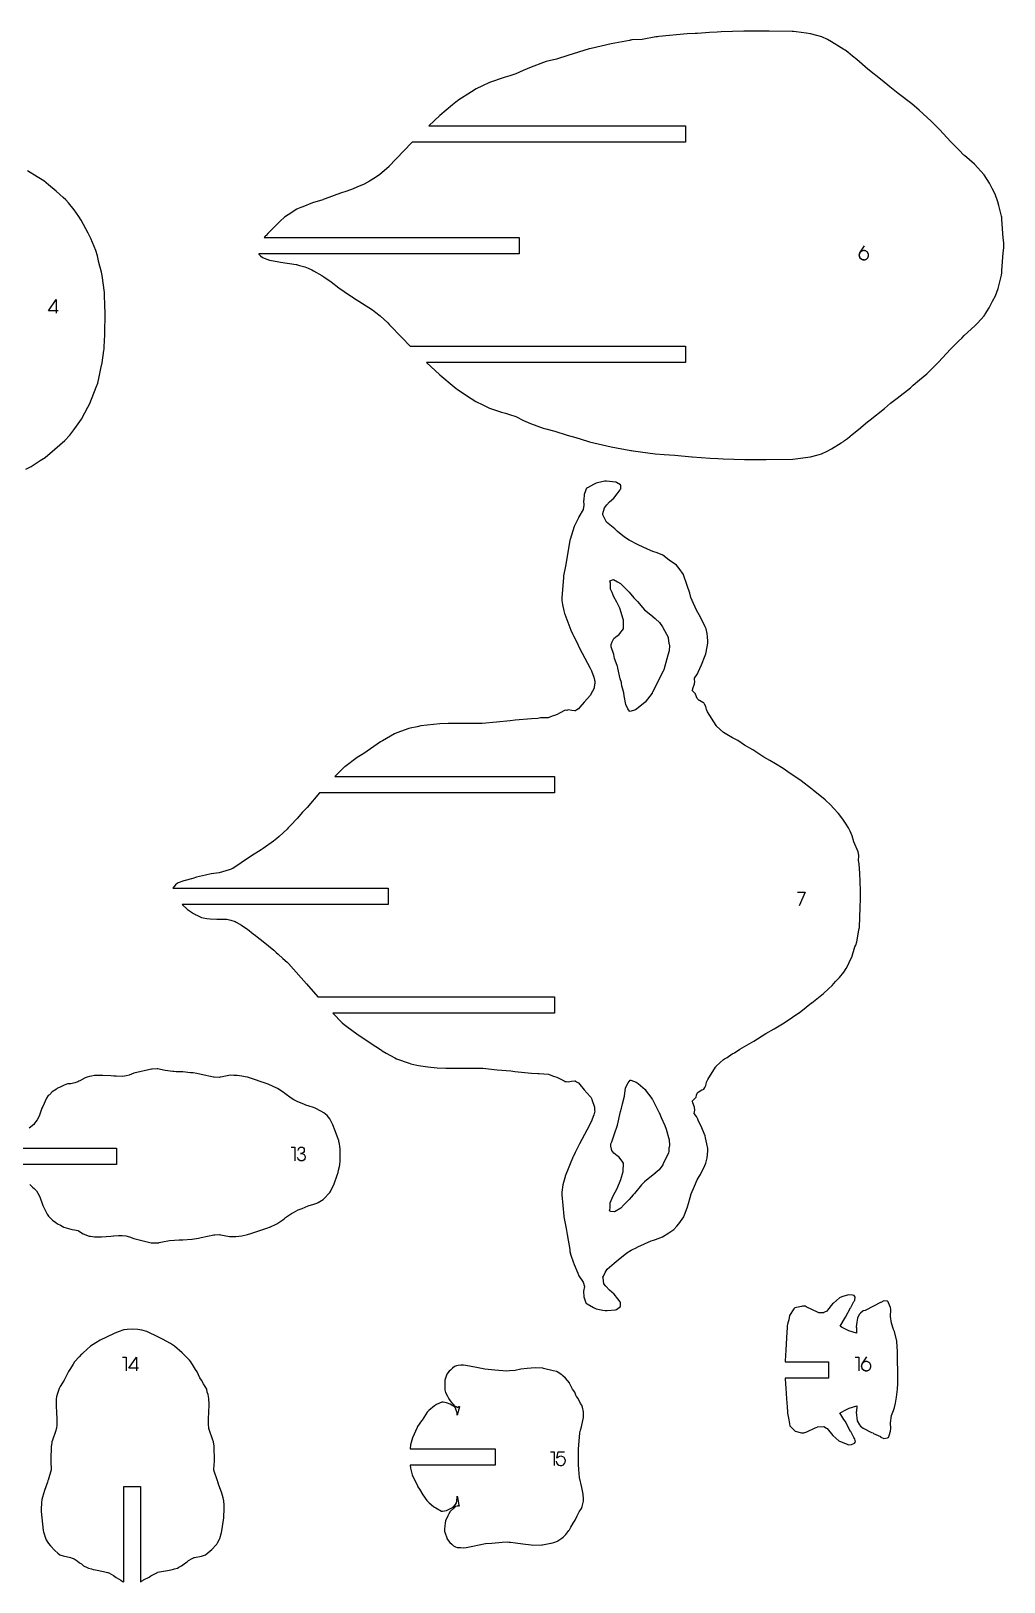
# Model space of a CAD drawing. Extents: x 20 to 1483, y 153 to 786.
# Drawn here: x 1126 to 1483, y 209 to 778 of the extents above; entities that cross this region are included whole.
import ezdxf

# ---------------------------------------------------------------- set-up
doc = ezdxf.new("R2010")
doc.units = 0
doc.layers.get('0').update_dxf_attribs({"linetype": 'CONTINUOUS'})

msp = doc.modelspace()

# ---------------------------------------------------------------- linework, layer by layer
for points in [[(1449.54, 751.67), (1444.61, 755.51), (1441.52, 757.9), (1438.69, 760.27), (1433.49, 764.39), (1429.38, 767.9), (1427.85, 769.16), (1426.07, 770.6), (1425.13, 771.32), (1424.67, 771.63), (1423.7, 772.24), (1420.15, 774.41), (1418.59, 775.24), (1416.59, 776.22), (1414.78, 776.79), (1412.42, 777.36), (1410.84, 777.59), (1407.11, 778.07), (1406.13, 778.18), (1405.9, 778.19), (1405.69, 778.21), (1397.18, 778.38), (1390.14, 778.4), (1389.32, 778.4), (1387.97, 778.38), (1379.68, 778.1), (1378.1, 778.01), (1375.31, 777.82), (1370.91, 777.52), (1370.68, 777.49), (1370.1, 777.47), (1367.1, 777.32), (1356.7, 776.33), (1356.29, 776.31), (1355.69, 776.26), (1350.59, 775.33), (1346.84, 775.12), (1346.43, 775.08), (1346.23, 775.04), (1345.94, 774.98), (1339.28, 773.75), (1331.99, 772.03), (1331.17, 771.81), (1323.41, 769.45), (1319.16, 768.08), (1315.48, 767.16), (1314.4, 766.81), (1309.91, 765.19), (1306.99, 763.91), (1304.34, 762.65), (1302.07, 761.93), (1300.39, 761.42), (1299.66, 761.23), (1298.95, 761.03), (1295.68, 759.89), (1294.65, 759.5), (1292.1, 758.29), (1289.71, 757.14), (1288.01, 756.09), (1283, 752.88), (1282.75, 752.7), (1282.29, 752.35), (1281.02, 751.28), (1276.42, 747.38), (1272.42, 743.58), (1300.58, 743.58), (1319.06, 743.58), (1323.37, 743.58), (1366.59, 743.58), (1366.59, 737.58), (1323.36, 737.58), (1319.04, 737.58), (1304.9, 737.58), (1304.81, 737.58), (1299.4, 737.58), (1268.96, 737.58), (1266.21, 737.58), (1266.05, 737.42), (1257.73, 728.63), (1257.69, 728.6), (1254.42, 725.79), (1252.77, 724.6), (1250.62, 723.3), (1248.68, 722.17), (1245.95, 721.08), (1244.64, 720.45), (1242.33, 719.59), (1239.91, 718.84), (1234.38, 716.82), (1233.61, 716.53), (1233.43, 716.46), (1229.68, 715.29), (1226.14, 713.9), (1225.06, 713.48), (1223.9, 712.97), (1220.74, 710.99), (1219.4, 710.06), (1217.85, 708.64), (1215.74, 706.56), (1213.36, 704.08), (1212.64, 703.39), (1212.47, 703.26), (1212.34, 703.13), (1211.94, 702.6), (1259.68, 702.6), (1264.28, 702.6), (1268.52, 702.6), (1278.79, 702.6), (1292.5, 702.6), (1305.46, 702.6), (1305.46, 696.6), (1272.93, 696.6), (1266.82, 696.6), (1209.95, 696.6), (1210.02, 696.48), (1210.56, 695.84), (1211.32, 695.33), (1212.97, 694.63), (1213.94, 694.31), (1214.64, 694.14), (1216.68, 693.84), (1217.95, 693.6), (1223.67, 692.75), (1223.87, 692.72), (1224.92, 692.39), (1226.88, 691.87), (1228.1, 691.31), (1229.47, 690.75), (1230.09, 690.43), (1233.1, 688.73), (1233.91, 688.18), (1236.6, 686.36), (1239.4, 684.18), (1241.36, 682.79), (1244.02, 680.99), (1244.14, 680.91), (1244.41, 680.72), (1251.74, 676.03), (1252.9, 675.13), (1254.48, 673.87), (1257.28, 671.29), (1257.94, 670.63), (1262.42, 665.93), (1265.48, 662.7), (1267.46, 662.7), (1270.59, 662.7), (1306.4, 662.7), (1306.55, 662.7), (1318.74, 662.7), (1323.22, 662.7), (1366.56, 662.7), (1366.56, 656.7), (1323.21, 656.7), (1318.72, 656.7), (1306.68, 656.7), (1306.56, 656.7), (1271.53, 656.7), (1276.37, 652.2), (1281.69, 647.76), (1282.42, 647.15), (1282.74, 646.91), (1282.91, 646.79), (1287.94, 643.5), (1289.67, 642.45), (1292.14, 641.23), (1294.65, 640.04), (1295.7, 639.64), (1299.01, 638.5), (1299.58, 638.34), (1300.47, 638.12), (1302.01, 637.63), (1304.26, 636.89), (1307.15, 635.5), (1309.71, 634.38), (1314.27, 632.69), (1315.34, 632.35), (1318.61, 631.52), (1323.17, 630.08), (1326.27, 629.23), (1330.53, 627.86), (1331.36, 627.63), (1339.3, 625.78), (1346.47, 624.49), (1346.78, 624.42), (1347.35, 624.36), (1355.47, 623.25), (1358.72, 622.93), (1362.67, 622.7), (1368.92, 622.14), (1368.94, 622.14), (1368.96, 622.13), (1375.64, 621.7), (1378.43, 621.49), (1380.33, 621.4), (1388.17, 621.15), (1389.46, 621.14), (1390.19, 621.13), (1396.15, 621.13), (1405.86, 621.31), (1405.87, 621.31), (1405.89, 621.31), (1405.95, 621.32), (1412.36, 622.14), (1414.78, 622.74), (1416.45, 623.26), (1418.47, 624.24), (1420.16, 625.11), (1423.69, 627.28), (1424.52, 627.8), (1424.93, 628.07), (1425.95, 628.86), (1427.73, 630.28), (1429.95, 632.1), (1433.34, 634.97), (1434.24, 635.75), (1439.49, 639.87), (1441.81, 641.8), (1444.18, 643.7), (1449.05, 647.49), (1450.07, 648.38), (1452.45, 650.34), (1455.04, 652.62), (1456.63, 654.19), (1459.36, 656.9), (1463.71, 661.6), (1465.06, 663.01), (1466.7, 664.56), (1467.88, 665.69), (1468.72, 666.68), (1472.69, 670.23), (1473.61, 671.17), (1476.07, 673.91), (1476.31, 674.19), (1476.51, 674.48), (1477.98, 676.77), (1479.18, 679.2), (1480.22, 681.18), (1481.2, 683.88), (1481.64, 685.33), (1482.44, 688.77), (1482.53, 689.21), (1482.58, 689.43), (1482.63, 690.5), (1483.13, 697.01), (1483.37, 698.84), (1483.38, 699.74), (1483.37, 700.62), (1483.13, 702.51), (1482.64, 709.23), (1482.57, 710.11), (1482.51, 710.4), (1481.54, 714.38), (1481.12, 715.73), (1480.11, 718.52), (1479.06, 720.58), (1478.08, 722.61), (1476.12, 725.6), (1476.1, 725.62), (1476.08, 725.64), (1472.53, 729.54), (1468.89, 732.72), (1468.7, 732.88), (1466.91, 734.73), (1465.45, 736.12), (1463.87, 737.77), (1459.7, 742.24), (1459.23, 742.75), (1456.68, 745.35), (1453.76, 748.01), (1452.32, 749.36)], [(1431.99, 694.41), (1432.16, 694.42), (1432.33, 694.45), (1432.49, 694.49), (1432.65, 694.55), (1432.8, 694.62), (1432.94, 694.7), (1433.07, 694.8), (1433.19, 694.91), (1433.3, 695.03), (1433.4, 695.16), (1433.48, 695.3), (1433.55, 695.45), (1433.61, 695.61), (1433.65, 695.77), (1433.68, 695.94), (1433.69, 696.11), (1433.68, 696.29), (1433.65, 696.46), (1433.61, 696.62), (1433.55, 696.77), (1433.48, 696.92), (1433.4, 697.06), (1433.3, 697.19), (1433.19, 697.32), (1433.07, 697.42), (1432.94, 697.52), (1432.8, 697.61), (1432.65, 697.68), (1432.49, 697.74), (1432.33, 697.78), (1432.16, 697.8), (1431.99, 697.81), (1431.81, 697.8), (1431.65, 697.78), (1431.48, 697.74), (1431.33, 697.68), (1431.18, 697.61), (1431.04, 697.52), (1430.91, 697.42), (1430.79, 697.32), (1430.68, 697.19), (1430.58, 697.06), (1430.49, 696.92), (1430.42, 696.77), (1430.36, 696.62), (1430.32, 696.46), (1430.3, 696.29), (1430.29, 696.11), (1430.3, 695.94), (1430.32, 695.77), (1430.36, 695.61), (1430.42, 695.45), (1430.49, 695.3), (1430.58, 695.16), (1430.68, 695.03), (1430.79, 694.91), (1430.91, 694.8), (1431.04, 694.7), (1431.18, 694.62), (1431.33, 694.55), (1431.48, 694.49), (1431.65, 694.45), (1431.81, 694.42)], [(1325.37, 365.36), (1322.45, 358.14), (1322.35, 357.89), (1322.24, 357.5), (1321.59, 354.95), (1321.16, 352.27), (1321.11, 351.27), (1321.89, 343.51), (1321.92, 343.16), (1322.73, 338.93), (1323.01, 337.48), (1323.13, 336.76), (1324.05, 331.24), (1324.15, 330.48), (1324.53, 329.09), (1325.29, 326.74), (1325.69, 325.7), (1327.02, 322.59), (1327.39, 321.59), (1329.03, 319.19), (1329.47, 317.6), (1329.12, 315.98), (1329.15, 315.87), (1329.24, 313.88), (1329.76, 312.42), (1330.03, 311.7), (1330.15, 311.58), (1330.46, 311.31), (1332.8, 309.89), (1333.79, 309.49), (1336.16, 308.96), (1337.03, 308.84), (1337.77, 308.79), (1340.86, 309.14), (1341.2, 309.21), (1341.24, 309.25), (1342.7, 310.28), (1342.71, 310.29), (1342.71, 310.3), (1342.71, 311.68), (1342.54, 312.02), (1341.7, 313.16), (1340.32, 314.8), (1338.63, 316.27), (1337.37, 317.75), (1336.59, 318.65), (1336.31, 320.79), (1336.24, 321.06), (1336.44, 321.39), (1337.08, 322.8), (1337.77, 324.05), (1340.39, 326.16), (1341.84, 327.48), (1345.04, 330.05), (1346.62, 330.98), (1348.64, 331.99), (1348.82, 332.08), (1349.04, 332.15), (1353.93, 334.35), (1354.77, 334.62), (1355.51, 334.86), (1358.1, 335.9), (1360.4, 337.3), (1362.31, 338.6), (1363.31, 339.8), (1364.13, 340.7), (1365.89, 343.21), (1365.91, 343.25), (1365.93, 343.3), (1366.04, 343.58), (1367.3, 346.92), (1367.66, 348.09), (1368.27, 350.34), (1368.61, 351.7), (1369.87, 354.48), (1370.86, 356.75), (1371.61, 357.99), (1372.01, 358.72), (1373.62, 362), (1374.05, 362.96), (1374.5, 364.83), (1374.62, 365.96), (1374.73, 367.55), (1374.68, 368.34), (1374.39, 369.97), (1373.91, 372.23), (1373.73, 372.96), (1372.11, 376.75), (1371.36, 378.34), (1371.1, 379.02), (1370.57, 379.99), (1369.75, 381.19), (1369.95, 382.36), (1369.81, 383.41), (1369.18, 385.1), (1369.17, 385.13), (1369.17, 385.13), (1368.99, 385.62), (1370.08, 386.75), (1370.4, 387.09), (1370.58, 387.81), (1370.88, 388.63), (1371.22, 388.92), (1372.59, 389.78), (1372.97, 389.95), (1373.23, 390.12), (1373.63, 390.72), (1374.02, 391.45), (1374.11, 391.93), (1374.2, 392.6), (1374.77, 393.58), (1377.55, 398.08), (1377.75, 398.37), (1377.81, 398.45), (1380.49, 400.96), (1380.9, 401.25), (1381.8, 401.73), (1383.65, 403.01), (1384.49, 403.43), (1386.49, 404.72), (1388.2, 405.7), (1391.55, 407.68), (1395.98, 410.45), (1399.11, 412.26), (1402.16, 414.04), (1403.48, 414.86), (1408.14, 418.03), (1408.19, 418.07), (1410.81, 420.15), (1412.76, 421.69), (1412.89, 421.8), (1417.19, 425.18), (1419.04, 426.93), (1420.35, 428.15), (1421.61, 429.57), (1422.99, 431.04), (1424.58, 433.05), (1425.44, 434.35), (1426.38, 435.93), (1426.86, 437.12), (1427.55, 438.52), (1428.7, 442.26), (1429, 442.97), (1429.39, 444.09), (1430.13, 448.42), (1430.28, 449.08), (1430.33, 449.37), (1430.6, 456.9), (1430.75, 459.84), (1430.73, 462.92), (1430.52, 469.36), (1430.24, 472.65), (1430.15, 473.49), (1430.07, 473.8), (1430.09, 475.93), (1429.83, 477.17), (1428.28, 480.85), (1427.63, 483.06), (1426.96, 484.71), (1426.35, 486.03), (1425.29, 487.74), (1424.3, 489.21), (1422.72, 491.24), (1420.89, 493.21), (1419.81, 494.32), (1417.77, 496.22), (1413.33, 499.81), (1413.1, 500), (1412.8, 500.23), (1408.95, 503.25), (1408.83, 503.34), (1408.25, 503.71), (1404.04, 506.58), (1402.34, 507.73), (1399.58, 509.44), (1397.49, 510.69), (1395.31, 511.94), (1391.21, 514.54), (1388.16, 516.34), (1385.69, 517.99), (1383.76, 518.99), (1381.73, 520.24), (1381.06, 520.61), (1380.48, 521), (1377.96, 523.34), (1377.92, 523.39), (1377.85, 523.49), (1374.64, 528.59), (1374.22, 529.38), (1374.14, 529.95), (1373.98, 530.53), (1373.54, 531.38), (1373.25, 531.84), (1372.96, 532.01), (1371.65, 532.66), (1371.5, 532.72), (1371.32, 532.9), (1370.84, 533.47), (1370.27, 535.06), (1370.22, 535.11), (1370.12, 535.22), (1368.99, 536.38), (1369.17, 536.83), (1369.17, 536.94), (1369.27, 537.11), (1369.84, 538.79), (1369.98, 539.73), (1369.84, 540.42), (1369.84, 540.85), (1370.89, 542.53), (1371.21, 543.11), (1372.38, 545.8), (1373.81, 549.19), (1373.96, 549.85), (1374.47, 552.34), (1374.73, 553.79), (1374.76, 554.44), (1374.61, 556.12), (1374.46, 557.24), (1374.08, 558.96), (1373.72, 559.76), (1372.04, 563.25), (1370.52, 565.8), (1368.93, 569.41), (1368.49, 570.46), (1368.08, 572.1), (1367.21, 574.93), (1365.86, 578.83), (1365.84, 578.88), (1365.82, 578.91), (1364.18, 581.18), (1363.18, 582.32), (1360.59, 584.24), (1358.21, 586), (1356.17, 586.9), (1354.56, 587.38), (1352.59, 588.2), (1349.17, 589.8), (1345.9, 591.6), (1344.16, 592.63), (1341.61, 594.67), (1340.57, 595.72), (1337.56, 598.18), (1336.9, 599.43), (1336.26, 600.8), (1336.2, 601.34), (1336.78, 603.47), (1337.71, 604.51), (1338.63, 605.64), (1340.3, 606.99), (1341.5, 608.52), (1342.56, 609.97), (1342.68, 610.21), (1342.77, 610.4), (1342.77, 611.68), (1342.75, 611.75), (1342.71, 611.82), (1341.18, 612.75), (1341.13, 612.79), (1340.81, 612.86), (1337.54, 613.21), (1336.98, 613.18), (1336.28, 613.08), (1333.77, 612.48), (1332.73, 612.03), (1330.58, 610.81), (1330.28, 610.55), (1330.13, 610.39), (1329.8, 609.7), (1329.34, 608.34), (1329.21, 606.33), (1329.09, 605.98), (1329.2, 604.36), (1329.04, 602.77), (1327.41, 600.15), (1327.27, 599.74), (1325.65, 596.6), (1324.22, 591.81), (1324.15, 591.56), (1324.12, 591.45), (1323.27, 586.38), (1323.02, 584.82), (1322.5, 582.04), (1321.84, 578.42), (1321.82, 578.3), (1321.8, 578.24), (1321.76, 577.67), (1321.12, 570.56), (1321.16, 569.38), (1321.36, 567.88), (1321.9, 565.63), (1322.17, 564.59), (1322.24, 564.39), (1324.45, 558.53), (1325.21, 556.9), (1325.45, 556.43), (1326.14, 555.11), (1327.13, 552.97), (1327.63, 551.93), (1331.55, 544.56), (1331.66, 544.31), (1332.07, 543.58), (1332.93, 541.24), (1333.17, 540.22), (1333.26, 539.85), (1333.25, 539.8), (1333.27, 539.07), (1333.01, 537.77), (1333.08, 537.22), (1332.48, 536.18), (1332.16, 535.73), (1331.72, 534.68), (1329.34, 532.09), (1327.73, 530.23), (1327.26, 529.59), (1326.67, 529.33), (1326.32, 529.05), (1326.21, 528.94), (1325.96, 528.92), (1324.8, 529), (1323.48, 529.22), (1322.99, 529.09), (1322.43, 529.12), (1320.26, 528.03), (1319.42, 527.6), (1318.43, 527.23), (1317.66, 526.99), (1316.21, 526.39), (1313.38, 526.32), (1312.41, 526.14), (1310.04, 526), (1304.08, 525.45), (1302.19, 525.22), (1297.15, 524.79), (1291.99, 524.25), (1291.77, 524.23), (1291.68, 524.23), (1290.1, 524.22), (1279.53, 524.25), (1276.43, 524.18), (1274.13, 523.92), (1269.49, 523.45), (1268.09, 523.09), (1265.57, 522.58), (1265.03, 522.4), (1260.6, 520.84), (1259.84, 520.5), (1255.35, 517.93), (1254.64, 517.49), (1248.5, 513.29), (1246.05, 511.76), (1241.51, 508.34), (1241.35, 508.22), (1241.22, 508.11), (1237.87, 504.81), (1263.1, 504.81), (1263.36, 504.81), (1267.16, 504.81), (1271.01, 504.81), (1288.9, 504.81), (1289.45, 504.81), (1318.54, 504.81), (1318.54, 498.81), (1288.67, 498.81), (1287.94, 498.81), (1270.03, 498.81), (1266.41, 498.81), (1262.62, 498.81), (1262.57, 498.81), (1262.27, 498.81), (1241.74, 498.81), (1233.79, 498.81), (1232.31, 498.81), (1227.68, 493.44), (1226.07, 491.73), (1224.03, 489.36), (1221.62, 486.83), (1220.8, 485.92), (1220.37, 485.52), (1217.45, 482.83), (1216.56, 482.1), (1215.39, 481.12), (1211.65, 478.44), (1210.88, 477.86), (1207.35, 475.65), (1203.5, 473.08), (1200.43, 471.07), (1199.5, 470.63), (1199.12, 470.55), (1195.48, 469.46), (1192.53, 469.07), (1190.49, 468.66), (1187.19, 467.89), (1185.75, 467.43), (1182.53, 466.55), (1180.47, 465.81), (1180.01, 465.6), (1179.48, 465.02), (1178.45, 463.83), (1178.84, 463.83), (1225.83, 463.83), (1226.67, 463.83), (1227.61, 463.83), (1229.53, 463.83), (1232.99, 463.83), (1242.59, 463.83), (1257.41, 463.83), (1257.41, 457.83), (1236.45, 457.83), (1229.91, 457.83), (1227.6, 457.83), (1226.46, 457.83), (1225.78, 457.83), (1181.87, 457.83), (1183.86, 456.01), (1186.04, 454.52), (1186.52, 454.24), (1186.6, 454.2), (1187.5, 453.75), (1188.98, 453.11), (1189.6, 452.92), (1190.95, 452.75), (1192.13, 452.6), (1194.57, 452.48), (1196.67, 452.44), (1198.21, 452.42), (1199.72, 452.08), (1201.29, 451.55), (1201.7, 451.38), (1203.63, 450.23), (1204.84, 449.45), (1205.82, 448.75), (1207.9, 447.13), (1208.78, 446.52), (1209.44, 446.01), (1211.63, 444.2), (1215.5, 441.07), (1216.42, 440.28), (1217.08, 439.6), (1218.81, 438.02), (1220.35, 436.64), (1220.87, 436.13), (1225.54, 430.91), (1227.54, 428.69), (1231.6, 423.93), (1232.03, 423.93), (1234.62, 423.93), (1253.3, 423.93), (1253.34, 423.93), (1257.04, 423.93), (1257.78, 423.93), (1276.04, 423.93), (1278.89, 423.93), (1318.51, 423.93), (1318.51, 417.93), (1278.11, 417.93), (1275.08, 417.93), (1256.8, 417.93), (1256.29, 417.93), (1252.6, 417.93), (1252.57, 417.93), (1237.16, 417.93), (1240.57, 414.43), (1241.31, 413.82), (1242.3, 413.07), (1245.91, 410.34), (1251.23, 406.86), (1254.63, 404.64), (1255.03, 404.32), (1255.28, 404.14), (1256.76, 403.32), (1259.86, 401.53), (1260.51, 401.22), (1265.12, 399.58), (1265.77, 399.36), (1267.99, 398.87), (1268.64, 398.7), (1271.96, 398.31), (1275.49, 397.87), (1278.56, 397.79), (1286.93, 397.8), (1291.76, 397.74), (1292.23, 397.73), (1297.41, 397.13), (1302.41, 396.79), (1303.97, 396.59), (1310.07, 395.98), (1312.41, 395.87), (1312.81, 395.8), (1316.29, 395.61), (1317.8, 394.99), (1318.49, 394.77), (1319.36, 394.43), (1322.01, 393.07), (1322.44, 392.87), (1322.92, 392.92), (1323.49, 392.81), (1324.77, 393.01), (1325.95, 393.11), (1326.1, 393.09), (1326.21, 393.01), (1326.58, 392.75), (1327.27, 392.43), (1327.73, 391.81), (1329.36, 389.88), (1331.6, 387.41), (1331.75, 387.08), (1332.12, 386.38), (1332.17, 386.32), (1332.18, 386.26), (1333.21, 383.51), (1333.17, 382.39), (1333.25, 382.1), (1333.11, 381.38), (1333.07, 381.09), (1332.89, 380.69), (1331.95, 378.11), (1330.38, 375.05), (1327.64, 370), (1326.08, 366.78), (1325.39, 365.42)], [(1342.45, 557.31), (1343.78, 559), (1343.77, 562.18), (1343.69, 562.53), (1342.39, 566.6), (1341.3, 568.79), (1340.23, 570.76), (1339.97, 571.4), (1339.65, 572.4), (1339.01, 573.61), (1338.97, 575.72), (1338.82, 576.61), (1339.8, 577), (1340.13, 577.06), (1341.65, 576.29), (1342.66, 575.7), (1343.99, 574.34), (1345.86, 572.42), (1347.63, 570.42), (1348.07, 569.87), (1348.87, 568.98), (1351.52, 565.95), (1353.79, 564.13), (1355.44, 562.78), (1355.52, 562.66), (1357.02, 561.38), (1358.12, 559.8), (1358.25, 559.54), (1360.19, 555.96), (1360.2, 555.55), (1360.43, 553.79), (1360.56, 553.36), (1360.61, 552.87), (1360.57, 550.88), (1360.1, 549.3), (1358.56, 543.99), (1358.3, 543.43), (1354.45, 535.74), (1354.32, 535.52), (1354.27, 535.45), (1351.69, 532.04), (1349.19, 529.97), (1348.22, 529.23), (1346.27, 528.65), (1345.98, 528.76), (1345.35, 529.67), (1344.63, 531.2), (1344, 534.41), (1343.87, 535.52), (1343.18, 538.07), (1343.02, 539.11), (1343.01, 539.28), (1342.61, 540.62), (1341.68, 544.63), (1341.55, 545.29), (1341.52, 545.56), (1340.54, 548.17), (1340.21, 549.54), (1339.26, 552.46), (1339.26, 553.23), (1339.61, 554.27), (1340.24, 555.41), (1341.44, 556.45), (1342.03, 556.82)], [(1342.87, 356.88), (1343.71, 359.83), (1343.81, 362.95), (1343.25, 363.7), (1342.13, 365.19), (1341.48, 365.61), (1340.19, 366.59), (1339.56, 367.59), (1339.19, 369.14), (1339.19, 370.05), (1339.49, 370.71), (1340.04, 372.22), (1340.63, 374.05), (1341.47, 376.43), (1341.48, 376.53), (1341.55, 376.84), (1342.73, 381.85), (1343.1, 383.1), (1343.21, 383.54), (1343.37, 384.74), (1344.18, 387.49), (1344.56, 390.51), (1345.48, 392.45), (1346.19, 393.32), (1346.44, 393.38), (1348.49, 392.68), (1349.19, 392.14), (1351.7, 389.95), (1352.15, 389.35), (1353.86, 387.15), (1354.37, 386.41), (1354.42, 386.3), (1356.77, 381.65), (1356.84, 381.49), (1357.66, 379.72), (1359, 376.71), (1359.41, 375.33), (1360.49, 371.44), (1360.63, 369.42), (1360.58, 368.77), (1360.46, 368.36), (1360.38, 367.19), (1360.32, 366.67), (1358.34, 362.61), (1358.18, 362.25), (1356.94, 360.49), (1355.45, 359.26), (1355.37, 359.15), (1355.27, 359.07), (1351.54, 356.02), (1350.45, 354.9), (1347.78, 351.75), (1347.39, 351.26), (1345.88, 349.54), (1343.96, 347.56), (1342.82, 346.41), (1340.7, 345.14), (1340.33, 344.99), (1339.13, 345.16), (1338.68, 345.39), (1338.86, 346.39), (1338.91, 348.29), (1340.06, 350.96), (1341.51, 353.57)], [(1440.87, 312.04), (1440.63, 312.25), (1440.45, 312.29), (1439.34, 312.34), (1438.17, 311.75), (1438.07, 311.74), (1435.56, 310.38), (1432.43, 308.78), (1431.76, 308.66), (1430.74, 307.88), (1430.43, 307.53), (1429.93, 306.66), (1429.61, 306.07), (1429.59, 306), (1429.43, 304.58), (1429.2, 302.81), (1429.22, 302.52), (1429.33, 300.51), (1426.48, 301.39), (1423.97, 302.64), (1423.42, 302.92), (1423.25, 303.06), (1425.23, 306.4), (1427.11, 309.81), (1427.15, 309.88), (1427.3, 310.22), (1428.3, 312.14), (1428.58, 312.41), (1428.68, 312.67), (1428.79, 313.69), (1428.48, 314.31), (1427.8, 314.51), (1426.38, 314.59), (1424.27, 313.96), (1423.26, 313.59), (1423.06, 313.47), (1420.82, 311.58), (1420.45, 311.26), (1418.69, 308.93), (1418.24, 308.52), (1417.83, 308.34), (1417.31, 308.06), (1417.19, 307.97), (1417.13, 307.97), (1416.09, 307.97), (1415.64, 307.95), (1415.57, 307.97), (1415.44, 308.03), (1415.24, 308.15), (1410.8, 310.2), (1410.44, 310.44), (1409.5, 310.43), (1409.13, 310.27), (1406.66, 309.85), (1406.5, 309.69), (1406.3, 309.44), (1404.68, 307.05), (1404.46, 305.4), (1404.13, 304.29), (1403.87, 303.19), (1403.85, 302.46), (1403.77, 300.86), (1403.52, 296.61), (1403.35, 294.25), (1403.12, 290.36), (1403.11, 289.96), (1419.06, 289.96), (1419.06, 283.96), (1403.11, 283.96), (1403.13, 283.58), (1403.34, 280.36), (1403.6, 276.41), (1403.84, 273.45), (1403.92, 271.7), (1403.91, 271.12), (1404.44, 268.65), (1404.87, 266.45), (1404.97, 266.34), (1406.72, 264.52), (1409.12, 263.97), (1409.93, 264), (1411.06, 264.27), (1414.12, 265.74), (1414.83, 266.08), (1414.94, 266.11), (1417.27, 266.24), (1417.35, 266.21), (1418.29, 265.68), (1418.51, 265.5), (1420.57, 263.01), (1422.74, 261.01), (1422.75, 261), (1422.76, 260.99), (1424.89, 260.2), (1426.49, 259.59), (1427.46, 259.68), (1428.56, 260.13), (1428.85, 260.65), (1428.68, 261.59), (1428.59, 261.89), (1428.27, 262.17), (1427.14, 264.41), (1427.13, 264.42), (1427.12, 264.43), (1425.08, 268.28), (1424.62, 268.87), (1423.17, 271.23), (1423.3, 271.31), (1425.66, 272.49), (1426.54, 273), (1429.36, 273.87), (1429.22, 271.79), (1429.2, 271.59), (1429.21, 271.55), (1429.56, 268.33), (1429.56, 268.33), (1429.56, 268.33), (1430.43, 266.82), (1430.78, 266.39), (1431.77, 265.68), (1434.8, 264.12), (1435.37, 263.88), (1435.53, 263.72), (1438.03, 262.56), (1438.12, 262.46), (1438.19, 262.35), (1439.35, 261.89), (1440.6, 262.11), (1440.88, 262.2), (1441.1, 262.39), (1441.26, 262.91), (1441.69, 264.6), (1441.9, 265.49), (1441.73, 267.67), (1442.16, 270.29), (1442.79, 272.12), (1442.99, 272.52), (1443.19, 273.24), (1443.61, 274.87), (1443.97, 277.02), (1444.37, 279.97), (1444.39, 282.02), (1444.4, 286.74), (1444.37, 290.2), (1444.31, 293.84), (1444.07, 297.52), (1444.07, 297.56), (1444.06, 297.6), (1443.2, 301.07), (1442.81, 301.92), (1442.15, 304.19), (1441.69, 306.58), (1441.85, 309.16), (1441.71, 309.97), (1441.03, 311.67)], [(1160.54, 244.23), (1166.54, 244.23), (1166.54, 209.25), (1167.43, 209.77), (1167.7, 209.99), (1169.73, 210.96), (1170.35, 211.46), (1170.82, 211.75), (1172.8, 212.74), (1172.82, 212.75), (1172.87, 212.77), (1176.51, 213.39), (1178.37, 213.79), (1179.06, 214.06), (1180.12, 214.32), (1180.68, 214.65), (1181.6, 215.07), (1183.15, 216.25), (1183.72, 216.65), (1184.23, 217.1), (1185.56, 217.8), (1186.31, 218.16), (1186.43, 218.18), (1188.99, 218.65), (1190.39, 219.11), (1191.31, 219.89), (1192.75, 221.15), (1194.3, 222.83), (1194.54, 223.13), (1194.85, 223.61), (1195.63, 224.92), (1195.75, 225.14), (1196.35, 227.38), (1196.44, 228.02), (1197.12, 232.74), (1197.11, 232.97), (1197.34, 236), (1197.28, 237.7), (1197.2, 238.61), (1197.16, 238.95), (1196.87, 240.11), (1196.41, 241.75), (1195.22, 245.14), (1194.97, 245.93), (1194.93, 246.06), (1194.82, 246.31), (1193.54, 250.3), (1193.52, 250.55), (1193.72, 253.49), (1193.77, 254.75), (1193.75, 255.26), (1193.64, 257.44), (1193.61, 258.61), (1193.6, 259.02), (1193.35, 260.59), (1193.02, 261.61), (1191.93, 264.85), (1191.71, 265.56), (1191.65, 265.88), (1191.62, 266.1), (1191.59, 266.65), (1191.49, 269.16), (1191.68, 271.35), (1191.76, 274.31), (1191.74, 274.46), (1191.72, 276.53), (1191.6, 277.3), (1191.38, 277.98), (1191.11, 278.89), (1190.88, 279.95), (1189.69, 281.91), (1188.93, 283.23), (1188.4, 284.11), (1187.36, 286.29), (1186.72, 287.2), (1185.99, 288.37), (1185.03, 290.02), (1184.53, 290.6), (1182.85, 292.37), (1182.38, 292.84), (1181.89, 293.28), (1179.1, 295.75), (1177.56, 296.76), (1174.61, 298.32), (1172.51, 299.43), (1169.63, 300.78), (1168.95, 301.07), (1167.11, 301.6), (1165.59, 301.88), (1163.75, 301.98), (1161.73, 301.88), (1160.46, 301.69), (1158.37, 301.03), (1156.97, 300.4), (1154.07, 299.08), (1151.84, 297.9), (1150.18, 296.93), (1148.3, 295.73), (1145.62, 293.35), (1145.04, 292.83), (1144.94, 292.75), (1144.09, 291.85), (1142.38, 289.97), (1141.89, 289.08), (1140.96, 287.6), (1140.12, 286.4), (1138.58, 283.3), (1137.98, 282.26), (1137.15, 280.98), (1136.71, 280.22), (1136.08, 278), (1135.79, 277.2), (1135.68, 276.45), (1135.66, 274.99), (1135.64, 274.83), (1135.64, 274.78), (1135.71, 273.98), (1135.8, 271.32), (1135.92, 269.26), (1135.84, 266.52), (1135.82, 266.06), (1135.79, 265.88), (1135.75, 265.66), (1135.36, 264.4), (1134.3, 261.22), (1134.08, 260.62), (1134.07, 260.35), (1133.85, 258.76), (1133.85, 258.64), (1133.82, 257.8), (1133.7, 255.28), (1133.68, 254.93), (1133.7, 253.33), (1133.88, 250.48), (1133.86, 250.33), (1132.68, 246.6), (1132.61, 246.45), (1132.58, 246.37), (1132.42, 245.85), (1131.36, 242.8), (1130.58, 240.34), (1130.36, 239.46), (1130.26, 238.31), (1130.13, 235.98), (1130.1, 235.01), (1130.93, 228.05), (1131.01, 227.58), (1131.83, 224.92), (1131.95, 224.71), (1132.32, 224.07), (1132.9, 223.27), (1133.56, 222.47), (1135.15, 220.79), (1136.32, 219.75), (1137.04, 219.15), (1138.28, 218.74), (1140.9, 218.22), (1141.55, 217.94), (1142.3, 217.65), (1143.33, 216.99), (1144.27, 216.21), (1144.89, 215.81), (1145.74, 215.17), (1147, 214.54), (1147.49, 214.25), (1148.58, 214.01), (1149.17, 213.79), (1150.07, 213.64), (1152.97, 213.04), (1154.46, 212.71), (1154.6, 212.66), (1154.92, 212.5), (1156.69, 211.56), (1157.61, 210.86), (1159.43, 209.83), (1160.03, 209.38), (1160.5, 209.22), (1160.54, 209.2)], [(1279.86, 286.52), (1279.04, 285.5), (1278.88, 285.07), (1278.3, 283.21), (1278.25, 282.81), (1278.21, 281.99), (1278.22, 280.66), (1278.27, 279.69), (1278.5, 278.8), (1279.22, 277.37), (1279.69, 276.37), (1280.15, 275.67), (1280.85, 274.89), (1281.3, 274.45), (1281.71, 273.84), (1282.41, 273.62), (1282.83, 273.26), (1283.4, 273.59), (1283.6, 273.65), (1283.47, 273.04), (1283.32, 272.31), (1283.13, 271.62), (1282.8, 270.39), (1282.75, 271.27), (1282.46, 272.29), (1282.13, 273.02), (1282.12, 273.06), (1281.93, 273.44), (1281.18, 273.87), (1280.18, 274.47), (1278.91, 275.01), (1277.62, 275.2), (1277.31, 275.23), (1277.1, 275.2), (1275.21, 274.38), (1274.83, 274.14), (1274.47, 273.88), (1272.36, 272.09), (1271.81, 271.53), (1269.88, 268.53), (1269.66, 268.37), (1268.19, 266.23), (1268.04, 265.92), (1266.37, 262.05), (1265.91, 260.37), (1265.65, 259.49), (1265.52, 258.09), (1296.71, 258.09), (1296.71, 252.09), (1265.51, 252.09), (1265.71, 251.02), (1266.19, 249), (1266.32, 248.56), (1268.16, 244.55), (1268.37, 244.15), (1268.92, 243.21), (1270.14, 241.24), (1271.68, 239.13), (1272.16, 238.66), (1272.52, 238.22), (1274.05, 236.89), (1274.44, 236.67), (1274.9, 236.4), (1277.04, 235.24), (1277.19, 235.19), (1277.41, 235.21), (1278.82, 235.44), (1280.14, 236.07), (1281.1, 236.59), (1281.25, 236.68), (1282.18, 237.69), (1282.52, 238.21), (1282.68, 238.87), (1282.77, 240.53), (1282.8, 240.65), (1282.9, 240.32), (1283, 239.52), (1283.38, 237.41), (1283.47, 236.98), (1283.35, 237.07), (1283.25, 237.17), (1282.96, 237.16), (1282.79, 237.02), (1282.07, 236.93), (1281.61, 236.41), (1280.24, 235.08), (1279.69, 234.17), (1279.29, 233.47), (1278.55, 231.61), (1278.35, 230.84), (1278.25, 229.84), (1278.18, 228.62), (1278.16, 227.78), (1278.21, 227.46), (1279.05, 225.01), (1279.08, 224.93), (1279.17, 224.77), (1280.1, 223.68), (1280.76, 223.04), (1281.46, 222.5), (1282.12, 222.13), (1282.83, 221.87), (1284, 221.81), (1285.11, 221.78), (1286.02, 221.81), (1288.53, 222.37), (1293.11, 223.37), (1295.48, 223.5), (1299.24, 223.76), (1301.4, 223.95), (1301.85, 223.85), (1302.3, 223.76), (1304.14, 223.58), (1306.84, 223.16), (1309.9, 222.78), (1310.43, 222.74), (1313.85, 222.85), (1314.12, 222.88), (1317.14, 223.4), (1317.31, 223.44), (1318.23, 223.74), (1319.57, 224.24), (1319.7, 224.3), (1321.14, 225.29), (1321.67, 225.7), (1322.6, 226.61), (1323.76, 228.06), (1323.95, 228.34), (1324.42, 229.27), (1325.31, 230.82), (1326.04, 231.87), (1326.75, 233.53), (1326.86, 233.67), (1327.47, 234.95), (1328.36, 236.22), (1328.62, 236.93), (1329.12, 238.87), (1329.16, 239.57), (1329.05, 241.38), (1328.47, 243.82), (1327.64, 247.57), (1327.44, 250.5), (1327.33, 252.27), (1327.32, 258.06), (1327.4, 259.44), (1327.8, 263.91), (1327.96, 264.87), (1328.4, 266.16), (1328.9, 268.45), (1329.07, 269.51), (1329.18, 271.04), (1329.14, 271.62), (1328.72, 273.34), (1328.45, 274.11), (1328.01, 274.76), (1327.12, 276.49), (1326.7, 277.1), (1326.46, 277.44), (1325.88, 278.87), (1325.13, 280), (1324.12, 281.87), (1324.01, 282.12), (1323.93, 282.23), (1322.47, 284.05), (1321.58, 284.91), (1321.15, 285.23), (1319.47, 286.37), (1319.45, 286.38), (1319.39, 286.39), (1318, 286.73), (1314.45, 287.59), (1314.17, 287.62), (1311.37, 287.76), (1308.47, 287.52), (1306.17, 287.3), (1304.02, 286.86), (1301.93, 286.71), (1301, 286.62), (1296.55, 286.94), (1292.94, 287.27), (1289.84, 287.91), (1285.91, 288.66), (1285.09, 288.72), (1284.12, 288.75), (1283.12, 288.69), (1282.52, 288.54), (1281.77, 288.23), (1281.08, 287.62), (1280.31, 286.93)], [(1432.83, 286.69), (1433, 286.7), (1433.17, 286.73), (1433.33, 286.77), (1433.49, 286.83), (1433.64, 286.9), (1433.78, 286.99), (1433.91, 287.08), (1434.03, 287.19), (1434.14, 287.31), (1434.23, 287.44), (1434.32, 287.58), (1434.39, 287.73), (1434.45, 287.89), (1434.49, 288.05), (1434.52, 288.22), (1434.53, 288.39), (1434.52, 288.57), (1434.49, 288.74), (1434.45, 288.9), (1434.39, 289.06), (1434.32, 289.21), (1434.23, 289.35), (1434.14, 289.48), (1434.03, 289.6), (1433.91, 289.71), (1433.78, 289.8), (1433.64, 289.89), (1433.49, 289.96), (1433.33, 290.02), (1433.17, 290.06), (1433, 290.09), (1432.83, 290.1), (1432.65, 290.09), (1432.48, 290.06), (1432.32, 290.02), (1432.16, 289.96), (1432.01, 289.89), (1431.87, 289.8), (1431.74, 289.71), (1431.62, 289.6), (1431.51, 289.48), (1431.42, 289.35), (1431.33, 289.21), (1431.26, 289.06), (1431.2, 288.9), (1431.16, 288.74), (1431.13, 288.57), (1431.12, 288.39), (1431.13, 288.22), (1431.16, 288.05), (1431.2, 287.89), (1431.26, 287.73), (1431.33, 287.58), (1431.42, 287.44), (1431.51, 287.31), (1431.62, 287.19), (1431.74, 287.08), (1431.87, 286.99), (1432.01, 286.9), (1432.16, 286.83), (1432.32, 286.77), (1432.48, 286.73), (1432.65, 286.7)]]:
    msp.add_lwpolyline(points, close=True)
for points in [[(1124.47, 617.6), (1126.44, 618.61), (1129.84, 620.74), (1131.56, 621.87), (1135.15, 624.89), (1138.83, 628.07), (1140.64, 630.05), (1142.15, 631.99), (1143.17, 633.33), (1144.94, 635.98), (1146.2, 638.25), (1147.28, 640.33), (1147.96, 641.73), (1150.39, 647.68), (1150.92, 649.22), (1151.41, 651.55), (1152.07, 654.54), (1152.54, 656.57), (1153.19, 661.13), (1153.26, 661.65), (1153.28, 662), (1153.3, 662.54), (1153.52, 666.9), (1153.57, 669.56), (1153.61, 672.49), (1153.62, 674.79), (1153.56, 677.74), (1153.42, 681.46), (1153.38, 682.17), (1153.35, 682.47), (1152.49, 688.71), (1152.25, 689.95), (1151.35, 693.48), (1150.83, 695.92), (1150.19, 697.85), (1148.37, 702.26), (1147.38, 704.21), (1144.83, 708.96), (1144.01, 710.28), (1142.26, 712.77), (1140.17, 715.3), (1139.14, 716.49), (1138.27, 717.34), (1135.68, 719.64), (1132.85, 721.96), (1131.08, 723.36), (1128.71, 724.85), (1125.13, 727.09)], [(1136.35, 675.73), (1132.8, 675.73), (1135.6, 679.83), (1135.6, 674.83)], [(1407.63, 462.38), (1410.43, 462.38), (1408.23, 457.38)], [(1125.97, 355.03), (1126.94, 354.16), (1127.63, 353.67), (1128.5, 352.7), (1128.93, 351.89), (1129.67, 350.53), (1130.64, 347.78), (1130.8, 347.4), (1132.36, 344.2), (1132.86, 343.45), (1133.26, 343.05), (1134.28, 341.93), (1135.52, 341.1), (1136.13, 340.69), (1137.24, 340.15), (1138.48, 339.43), (1140.14, 338.93), (1141.09, 338.65), (1141.57, 338.62), (1142.44, 338.48), (1143.57, 338.22), (1143.85, 338.07), (1145.56, 337.03), (1145.94, 336.8), (1146.21, 336.69), (1147.71, 336.17), (1147.88, 336.14), (1148.21, 336.09), (1148.94, 336.02), (1149.77, 335.91), (1150.09, 335.9), (1152.2, 335.89), (1152.21, 335.89), (1152.23, 335.89), (1155.74, 336.1), (1156.67, 336.28), (1156.87, 336.28), (1158.55, 336.4), (1159.89, 336.42), (1161.26, 336.18), (1162.57, 335.86), (1164.11, 335.28), (1170.52, 333.73), (1170.86, 333.64), (1170.89, 333.64), (1173.09, 333.68), (1173.31, 333.71), (1173.43, 333.75), (1174.68, 334), (1177.18, 334.49), (1179.07, 334.69), (1180.81, 334.75), (1182.18, 334.74), (1185.42, 334.98), (1185.47, 334.98), (1185.5, 334.99), (1187.9, 335.38), (1188.88, 335.65), (1193.46, 336.62), (1193.83, 336.66), (1195.56, 336.7), (1195.93, 336.66), (1196.62, 336.5), (1197.23, 336.33), (1199.29, 335.95), (1201.03, 335.95), (1201.22, 335.95), (1201.33, 335.96), (1201.54, 336), (1203.82, 336.23), (1205.8, 336.68), (1207.11, 337.06), (1213.34, 339.19), (1213.92, 339.4), (1214.07, 339.46), (1216.57, 340.65), (1218.77, 342.12), (1219.37, 342.54), (1219.82, 342.92), (1222.04, 344.49), (1222.74, 344.85), (1224.39, 345.74), (1225.86, 346.29), (1228.09, 347.23), (1230.15, 347.86), (1231.27, 348.27), (1231.79, 348.49), (1233.56, 349.58), (1233.73, 349.72), (1236.05, 352.13), (1236.26, 352.54), (1237.63, 355.3), (1238.78, 358.51), (1239.12, 359.45), (1239.27, 360.3), (1239.58, 361.68), (1239.77, 362.25), (1239.87, 363.79), (1239.81, 364.97), (1239.79, 365.6), (1239.79, 368.08), (1239.71, 369.12), (1239.57, 369.84), (1239.4, 370.94), (1239.39, 371.32), (1239.29, 371.46), (1238.03, 374.8), (1237.2, 376.97), (1236.04, 379.2), (1235.03, 380.4), (1233.83, 381.43), (1232.72, 382.05), (1230.66, 383.09), (1230.03, 383.32), (1228.52, 383.88), (1227.3, 384.22), (1226.56, 384.52), (1224.33, 385.42), (1222.89, 386.2), (1221.88, 386.76), (1219.57, 388.47), (1218.88, 388.97), (1216.86, 390.29), (1213.39, 391.92), (1213.02, 392.07), (1206.23, 394.33), (1205.85, 394.44), (1205.01, 394.64), (1203.72, 394.89), (1202.08, 395.11), (1200.84, 395.14), (1199.67, 395.18), (1199.63, 395.18), (1197.14, 394.74), (1196.62, 394.59), (1195.84, 394.43), (1195.49, 394.39), (1193.61, 394.45), (1193.38, 394.48), (1188.88, 395.46), (1187.24, 395.77), (1185.94, 396.04), (1185.58, 396.06), (1184.99, 396.09), (1182.14, 396.37), (1180.23, 396.39), (1179.7, 396.44), (1178.81, 396.5), (1178.43, 396.52), (1175.61, 396.95), (1173.89, 397.27), (1172.93, 397.48), (1172.69, 397.51), (1170.85, 397.43), (1170.84, 397.43), (1170.62, 397.37), (1164.19, 395.88), (1162.43, 395.25), (1161.36, 394.97), (1160.13, 394.75), (1157.67, 394.78), (1156.83, 394.81), (1155.72, 394.96), (1152.78, 395.06), (1152.27, 395.11), (1151.88, 395.09), (1149.66, 395.04), (1148.62, 394.85), (1147.84, 394.75), (1146.98, 394.5), (1146.24, 394.24), (1144.32, 393.14), (1143.98, 392.94), (1143.65, 392.77), (1142.47, 392.39), (1141.02, 392.08), (1139.81, 391.97), (1138.6, 391.59), (1137.1, 390.79), (1136.2, 390.38), (1135.76, 390.08), (1134.23, 389.14), (1133.17, 388.03), (1132.77, 387.69), (1132.15, 386.79), (1130.71, 383.76), (1130.42, 383.04), (1129.4, 380.14), (1128.73, 378.76), (1127.85, 377.7), (1127.42, 377.12), (1125.78, 375.8)], [(1112.3, 368.39), (1157.74, 368.39), (1157.74, 362.39), (1111.33, 362.39)], [(1221.9, 368.76), (1223.25, 368.76), (1223.25, 363.76)], [(1159.98, 291.75), (1161.33, 291.75), (1161.33, 286.75)], [(1165.88, 287.64), (1162.33, 287.64), (1165.13, 291.75), (1165.13, 286.75)], [(1428.78, 291.75), (1430.12, 291.75), (1430.12, 286.75)], [(1317.03, 257.01), (1318.38, 257.01), (1318.38, 252.01)]]:
    msp.add_lwpolyline(points)
for points in [[(1431.99, 694.41, -0.586297), (1430.54, 697.01), (1432.19, 699.51)], [(1224.49, 367.56, -0.454849), (1225.59, 368.82, -0.411435), (1226.69, 367.71), (1226.69, 367.56, -0.412121), (1225.59, 366.46), (1225.34, 366.46), (1225.64, 366.46, -0.414286), (1227.04, 365.06, -0.946269), (1224.24, 365.01)], [(1432.83, 286.69, -0.586297), (1431.38, 289.3), (1433.03, 291.8)], [(1319.08, 253.56, 0.857608), (1322.42, 253.21, 0.839431), (1319.38, 254.61), (1319.78, 257.01), (1322.13, 257.01)]]:
    msp.add_lwpolyline(points, format="xyb")

doc.saveas('drawing.dxf')
